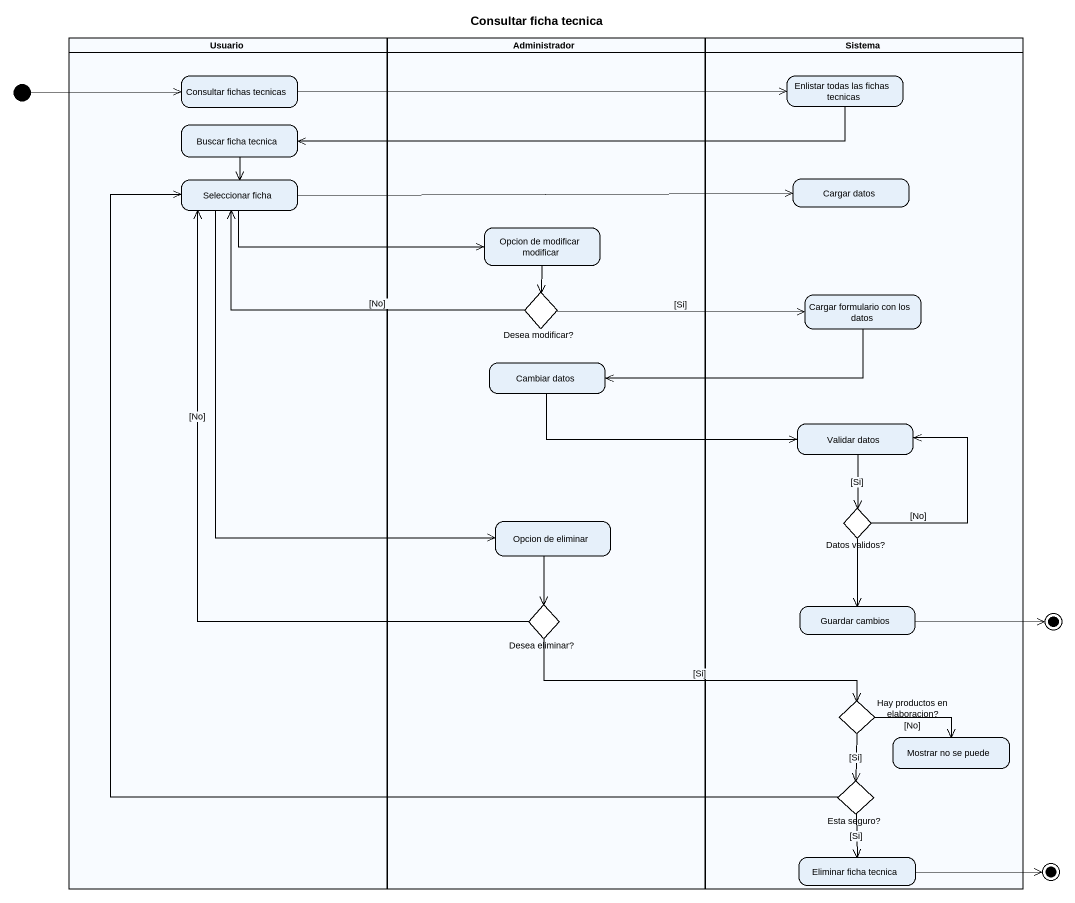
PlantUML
@startuml
title Consultar ficha tecnica
hide empty description
state Usuario <<partition>> {
  state "Consultar fichas tecnicas" as Consultar_fichas_tecnicas
  state "Buscar ficha tecnica" as Buscar_ficha_tecnica
  state "Seleccionar ficha" as Seleccionar_ficha
}
state Administrador <<partition>> {
  state "Opcion de modificar modificar" as Opcion_de_modificar
  state "Desea modificar?" as Desea_modificar <<choice>>
  state "Cambiar datos" as Cambiar_datos
  state "Opcion de eliminar" as Opcion_de_eliminar
  state "Desea eliminar?" as Desea_eliminar <<choice>>
}
state Sistema <<partition>> {
  state "Enlistar todas las fichas tecnicas" as Enlistar_todas_las_fichas
  state "Cargar datos" as Cargar_datos
  state "Cargar formulario con los datos" as Cargar_formulario_con_los
  state "Validar datos" as Validar_datos
  state "Datos validos?" as Datos_validos <<choice>>
  state "Guardar cambios" as Guardar_cambios
  state "Hay productos en elaboracion?" as Hay_productos_en_elaboracion <<choice>>
  state "Mostrar no se puede" as Mostrar_no_se_puede
  state "Esta seguro?" as Esta_seguro <<choice>>
  state "Eliminar ficha tecnica" as Eliminar_ficha_tecnica
}
state initial1 <<start>>
state final1 <<end>>
state final2 <<end>>
initial1 -right-> Consultar_fichas_tecnicas
Consultar_fichas_tecnicas -right-> Enlistar_todas_las_fichas
Enlistar_todas_las_fichas -left-> Buscar_ficha_tecnica
Buscar_ficha_tecnica --> Seleccionar_ficha
Seleccionar_ficha -right-> Cargar_datos
Seleccionar_ficha -right-> Opcion_de_modificar
Seleccionar_ficha --> Opcion_de_eliminar
Opcion_de_modificar --> Desea_modificar
Desea_modificar -left-> Seleccionar_ficha : [No]
Desea_modificar -right-> Cargar_formulario_con_los : [Si]
Cargar_formulario_con_los -left-> Cambiar_datos
Cambiar_datos -right-> Validar_datos
Validar_datos --> Datos_validos : [Si]
Opcion_de_eliminar --> Desea_eliminar
Datos_validos -up-> Validar_datos : [No]
Datos_validos --> Guardar_cambios
Desea_eliminar -up-> Seleccionar_ficha : [No]
Desea_eliminar -right-> Hay_productos_en_elaboracion : [Si]
Guardar_cambios -right-> final1
Hay_productos_en_elaboracion -right-> Mostrar_no_se_puede : [No]
Hay_productos_en_elaboracion --> Esta_seguro : [Si]
Esta_seguro -up-> Seleccionar_ficha
Esta_seguro --> Eliminar_ficha_tecnica : [Si]
Eliminar_ficha_tecnica -right-> final2
@enduml
